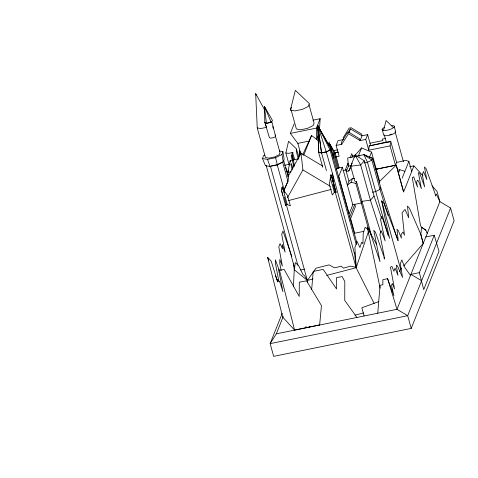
<?xml version="1.0" encoding="UTF-8"?>
<svg xmlns="http://www.w3.org/2000/svg" width="478" height="478" viewBox="0 0 478 478"><rect width="100%" height="100%" fill="white"/><g stroke="black" fill="none" stroke-linecap="round" stroke-linejoin="round"><path stroke-width="0.72" d="M335.831 191.308L334.349 192.27L332.312 194.97L329.39 184.478L330.352 177.864L330.364 174.781L331.863 176.991L336.118 192.497L331.26 174.823L331.362 175.737L333.758 184.562L332.563 173.801L326.265 151.896L317.876 125.869L318.587 152.368L322.752 167.306M306.028 326.325L305.98 327.806L307.414 327.43M307.306 282.683L307.372 280.466L284.243 197.061M293.408 286.812L294.263 269.712L307.372 280.466L313.108 278.967M319.519 129.084L320.135 118.705L312.899 120.175M281.411 190.119L281.584 187.525L287.457 195.377L290.355 205.785L287.224 204.548L285.408 204.524L285.695 205.719L281.411 190.119L282.785 195.221M377.751 313.221L380.064 285.318L382.884 284.745L382.866 279.642L387.592 278.68L393.902 295.751L391.53 285.438L392.324 283.442L394.547 288.975L390.454 267.088L391.954 266.485L393.878 271.235L395.043 268.152L397.953 275.376L396.256 265.147L397.415 265.887L402.584 277.479L400.271 263.778L401.825 259.889L404.848 267.525L410.5 275.424M311.674 289.375L313.215 271.42L323.17 269.395L336.548 288.963L336.416 277.73L342.105 276.571L344.799 281.47L344.74 300.423L356.929 317.452M319.645 325.028L321.449 305.585L306.535 280.849L299.3 282.151L299.216 296.444L284.159 269.455L279.487 270.297L278.477 269.198L282.94 291.616L279.803 282.05L277.413 279.427L277.736 281.954L271.229 261.251L267.626 257.301L282.725 317.123L294.585 330.119L319.657 324.873M375.822 169.266L395.449 165.28L396.597 162.401L390.801 141.512L390.072 145.88L368.741 150.217L369.171 145.951L386.26 142.068M354.849 157.125L355.1 154.992L364.266 160.787L374.041 196.046L381.653 218.494M289.746 164.862L289.919 163.422M290.092 161.982L290.266 160.542L298.852 158.798M294.34 269.777L295.296 262.643L298.559 265.457L302.873 274.42L304.552 275.758L307.372 280.466L316.012 268.2L329.043 264.872L334.582 267.817L341.31 266.234L343.521 268.134L350.721 266.121L356.038 267.316M294.729 266.903L294.239 269.849L293.522 263.217M289.148 164.904L285.85 153.002L288.563 141.291L296.689 149.094L296.497 150.092M288.712 176.065L287.72 172.474L290.266 160.542M290.361 110.065L295.338 90.354L309.487 103.696L308.412 106.397L302.365 109.378L294.89 110.902L290.361 110.065L291.437 107.365M383.464 130.679L386.128 120.48L393.4 127.668M279.349 151.006L282.922 151.598L284.141 159.311L283.251 161.934L277.395 164.886L270.016 166.446L265.421 165.687L262.518 158.553L263.492 155.691L264.764 155.045M283.251 161.934L281.954 154.454L282.922 151.598M368.407 231.711L356.146 267.716L374.16 303.452M318.611 152.363L318.928 151.514L318.587 152.368L321.497 152.888L326.259 151.908L330.089 150.002L317.876 125.869L318.629 152.357L321.515 152.876L326.265 151.896L330.077 150.002L330.734 148.294L317.876 125.869L318.121 130.243L317.876 125.869L330.698 148.305L356.761 242.221M330.716 148.299L330.077 150.002L356.319 244.64M300.77 153.922L297.848 143.37L290.349 133.398L294.089 123.999M286.023 171.178L286.167 170.825M288.443 170.485L287.642 172.486L291.096 171.787M287.72 172.474L288.515 170.467M303.626 155.434L311.56 135.501L318.503 140.813M318.497 134.82L316.609 139.558L316.388 128.11L320.135 118.705M329.378 146.376L328.745 143.167L329.157 142.145L333.453 156.921L332.999 158.057M336.124 145.443L338.024 140.669L343.658 139.528L343.198 137.742L349.107 128.152L351.175 127.734L361.488 134.025L362.013 135.8L360.113 140.568L348.522 133.726L341.758 144.296L336.124 145.443L339.123 156.258L335.58 156.981M332.736 154.34L333.214 153.133L337.45 168.662M330.268 146.704L330.196 144.571L335.126 152.99L334.552 154.43L338.442 168.459M349.065 132.364L350.422 128.952L362.013 135.8L367.648 134.653L370.641 145.443M336.171 169.702L336.691 168.399L342.391 167.24L352.794 204.751L349.161 213.875L338.759 176.364L342.391 167.24M282.229 313.287L270.142 343.64L273.667 356.355L411.223 328.41L454.1 220.722L450.575 208.008L439.885 201.62L436.336 194.05L435.53 196.076L435.195 193.972L426.095 168.662L424.422 166.971L426.824 179.567L423.514 171.566L422.277 174.685L424.655 186.898L419.827 173.448L418.393 172.606L421.369 188.649L418.614 181.347L417.449 180.176L416.595 182.321L417.515 187.131L413.691 176.806L412.281 177.661L420.503 225.532L421.441 227.074L425.713 229.972L427.278 233.294M450.575 208.008L407.698 315.695L270.142 343.64L276.338 333.823L283.227 316.526M350.141 157.788L351.79 153.647L352.441 156.001L351.892 157.381M347.775 164.008L348.121 163.141M355.184 156.443L347.679 157.973L348.384 166.195L346.269 171.5L348.731 170.999L352.178 163.189M354.347 156.886L354.897 155.505L361.583 147.923L371.537 152.124L379.651 181.377L379.102 182.757M361.583 147.923L358.458 155.78L359.91 156.031M352.65 178.282L348.958 181.186L347.369 185.183L351.055 182.279L352.65 178.282L354.545 178.748M368.741 150.217L365.748 139.427L367.648 134.653M368.879 230.324L355.877 183.45L356.558 181.748L354.801 181.192L350.661 166.26L355.1 154.992L360.651 164.94L370.432 200.198L380.829 232.637M369.339 157.644L371.537 152.124M349.729 217.006L354.766 204.345L355.399 206.627L350.093 219.958M356.51 156.175L363.913 154.675L372.613 158.272L380.727 187.525L379.986 189.384L388.16 215.554M422.982 175.844L413.972 165.866L403.611 191.899L398.431 173.227L399.817 169.738L404.908 171.291M402.171 178.169L408.881 161.313L405.72 160.429L396.597 162.401M391.852 291.61L392.659 289.572M399.763 271.737L400.695 269.395L401.675 268.266M434.257 235.248L438.995 251.231L423.711 289.626L419.367 272.639L434.257 235.248L425.814 236.963M284.153 189.79L287.959 181.353L288.479 177.846L283.603 160.261M302.783 154.573L311.56 135.501M287.881 176.818L301.015 153.139L322.811 166.153M287.398 197.838L302.885 169.917L301.015 153.139M348.731 170.999L350.954 167.163M347.637 133.308L350.422 128.952M271.169 122.249L272.46 120.45L264.394 106.355L264.83 122.446L266.449 123.479L271.169 122.249L264.394 106.355L266.449 123.479M351.569 165.227L350.661 166.26L360.651 164.94L364.266 160.787M374.041 196.046L370.432 200.198L361.983 201.316L361.302 203.019L352.794 204.751M403.635 266.007L423.233 243.445L420.891 234.543L409.455 208.259L407.471 206.066L408.726 217.771L405.015 209.424L402.046 212.841L404.448 235.26L403.074 232.021L401.108 234.28L401.365 238.205L398.467 230.88L396.979 229.249L398.222 240.745L384.025 203.52L381.701 200.885L384.939 217.765L389.588 238.271L381.755 216.379L380.53 219.456L385.131 240.87L381.271 230.874L379.885 234.369L384.635 258.628L375.391 232.105L373.772 230.324L380.028 261.693L368.968 229.07L367.224 227.05L380.147 288.186M354.323 253.077L332.563 173.801M379.651 181.377L396.226 165.125L398.467 173.215M271.498 121.555L269.269 122.679L266.509 123.169M262.518 158.553L267.525 159.371L275.573 157.68L281.954 154.454M271.068 165.991L277.192 164.701L282.588 161.976L287.959 181.353L284.147 189.766L284.47 192.7M378.713 301.636L361.84 307.79L364.117 315.994M427.631 232.404L426.95 232.601M288.306 200.623L331.344 189.378M326.737 275.406L356.146 267.716L333.017 184.311M308.854 327.06L311.722 326.319M354.963 315.145L363.555 312.929M293.104 152.351L288.736 153.348L285.85 153.002M300.632 270.004L304.719 269.144M397.696 170.168L399.817 169.738M290.349 133.398L316.388 128.11M297.848 143.37L309.391 141.028M365.748 139.427L360.077 140.58L359.587 138.799L349.275 132.508L347.207 132.926L341.298 142.51L341.794 144.29M385.268 138.483L382.418 139.062L382.842 140.592L370.014 143.197M333.208 150.719L337.528 149.841M334.582 152.769L338.155 152.046M334.576 152.984L338.125 152.261M369.171 145.951L390.502 141.619M333.22 154.705L334.552 154.43L330.196 144.571M284.488 165.269L289.602 164.229M352.441 156.001L354.897 155.505M350.84 165.693L348.384 166.195L347.727 163.834L345.618 169.14L348.958 181.186M364.242 162.974L367.48 162.311L371.872 160.13L372.613 158.272L370.647 157.895M343.031 170.58L346.616 169.851M376.055 169.224L396.226 165.125L403.611 191.899M409.604 166.75L413.972 165.866M372.35 192.228L375.594 191.57L379.986 189.384L371.872 160.13L363.913 154.675L367.48 162.311L388.046 235.218M363.901 231.34L354.664 233.216L350.482 218.123M419.367 272.639L410.925 274.354L421.614 280.735M276.338 333.823L397.009 309.308L407.698 315.695L411.223 328.41M390.801 141.512L386.314 142.259L384.258 134.874M264.621 109.934L255.676 93.604L257.242 127.949L260.809 128.534L266.545 127.327L264.83 122.278L269.413 137.664L270.668 138.172L273.434 137.688L275.663 136.565L271.743 121.334M375.744 169.033L377.16 169.337M351.055 182.279L355.877 183.45M363.913 154.675L367.534 156.653M302.885 169.917L330.232 186.247M425.874 230.318L421.614 227.337L420.831 234.549L423.227 243.445M368.347 229.9L365.174 227.343L363.202 233.216L362.951 243.738L361.637 242.268L359.916 247.568L357.066 241.432L354.879 247.502L356.253 267.417M431.993 185.823L436.994 191.367L439.885 201.62L397.009 309.308L387.592 278.68M301.176 153.832L299.413 150.821L299.587 155.804M369.237 230.982L376.748 244.694M383.9 257.756L384.611 259.058M300.865 154.113L299.413 150.821L299.921 155.792M279.236 270.249L275.328 259.763L275.459 263.492L278.919 281.644M275.453 275.687L277.449 281.261M267.525 159.371L270.016 166.446M291.849 256.399L282.976 231.053L281.703 234.25L285.103 252.127L282.187 244.431L282.456 248.811L280.072 243.559L278.794 246.779L282.361 266.007L279.791 259.411L279.773 263.229L281.124 270.542M267.626 257.301L268.797 260.671M380.727 187.525L397.774 240.356M264.394 106.355L264.812 107.777M408.881 161.313L411.713 171.536M394.296 126.7L395.742 131.91A6.333 1.924 -15.5 0 1 388.978 135.358A6.333 1.924 -15.5 0 1 383.571 134.509L382.131 129.299M395.127 131.791L403.408 161.666M390.072 145.88L395.449 165.28M381.701 200.885L400.695 269.395M356.558 181.748L371.52 235.702M335.126 152.99L339.207 167.718M333.955 185.267L334.546 187.382L334.367 185.787M330.352 177.864L334.349 192.27M308.997 104.736L314.094 123.109L313.096 125.606L307.497 128.367L300.578 129.771L296.384 129L291.096 109.922M321.497 152.888L317.876 125.869L319.083 128.528L317.876 125.869L321.521 152.87L326.45 170.664M299.043 157.298L296.509 149.441L296.235 150.14L296.82 153.426L298.374 159.013M294.759 159.855L292.452 152.285L291.992 153.444L293.683 160.166M293.994 166.81L291.162 155.977L291.646 154.758L293.695 161.6L294.364 165.92M292.9 168.196L291.377 163.566L290.947 164.635L292.195 170.001M288.401 176.179L285.76 167.378M272.759 126.521L273.344 128.636M275.107 134.975L279.994 152.596L279.301 154.633L274.754 156.927L269.018 158.134L265.451 157.549L257.242 127.949M277.192 164.701L284.547 191.224M283.585 190.806L282.396 186.767L287.224 204.548M255.676 93.604L256.071 95.02M270.387 166.135L297.878 265.266M266.156 165.442L294.639 268.158M275.573 157.68L277.395 164.886M279.487 270.297L294.585 330.119M354.497 252.892L356.092 267.22M332.067 177.499L332.108 177.888M318.575 138.262L318.33 133.888L318.599 138.99M391.823 134.073A5.754 1.751 -15.5 0 1 389.69 134.76M391.846 125.487A6.333 1.924 -15.5 0 1 392.808 128.164A6.333 1.924 -15.5 0 1 383.78 130.476A6.333 1.924 -15.5 0 1 384.39 127.399M318.205 127.297L317.876 125.869L318.205 127.297"/></g></svg>
